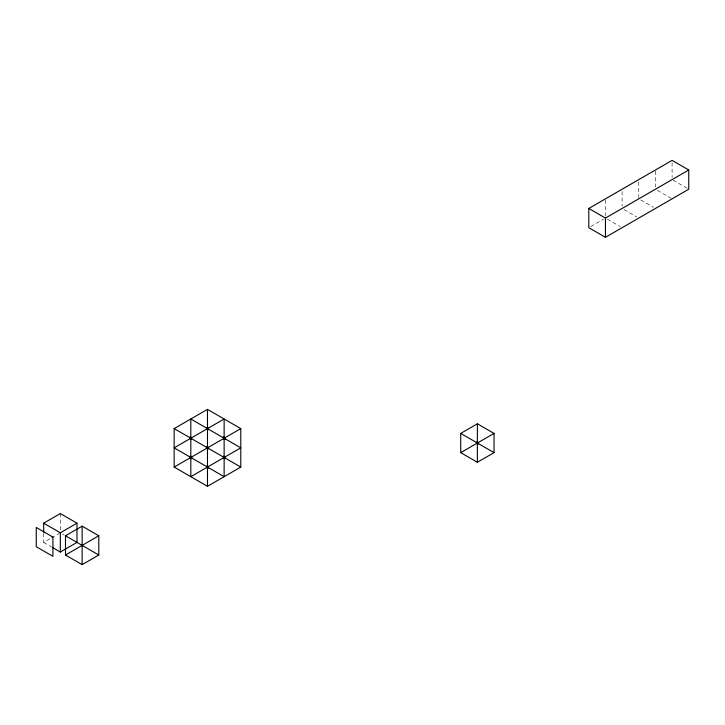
<?xml version="1.0" encoding="UTF-8"?>
<svg xmlns="http://www.w3.org/2000/svg" width="725" height="725" viewBox="0 0 725 725"><rect width="100%" height="100%" fill="white"/><g stroke="black" fill="none" stroke-linecap="round" stroke-linejoin="round"><path stroke-width="0.54" stroke-dasharray="3.62 2.72" d="M43.672 533.364L43.672 542.418L50.523 538.457M51.511 537.896L59.35 533.364M590.757 226.562L603.499 219.204M673.072 180.172L687.771 188.654M657.394 190.349L671.114 198.269M640.737 199.973L653.47 207.323M624.071 209.588L636.813 216.947M607.414 219.204L620.156 226.562M62.287 533.935L64.244 535.068M43.672 542.418L51.511 546.949M672.093 162.627L672.093 177.344M655.436 171.118L655.436 186.959M638.77 181.866L638.77 197.708M622.113 191.482L622.113 206.19M605.457 199.973L605.457 215.814M60.329 513.563L60.329 530.537"/><path stroke-width="1.09" d="M174.154 428.611L207.477 409.371L240.791 428.611L240.791 467.081L207.477 486.321L174.154 467.081L174.154 428.611L224.134 457.466L240.791 447.851L190.82 418.996L190.82 456.333M43.672 532.232L43.672 523.187L60.329 513.563L76.986 523.187L76.986 542.418L60.329 552.042L52.49 547.511M588.8 208.456L672.093 160.37L688.75 169.985L688.75 189.225L605.457 237.311L588.8 227.695L588.8 208.456L605.457 218.071L688.75 169.985M43.672 523.187L60.329 532.803L76.986 523.187M174.154 467.081L189.841 458.028M224.134 456.333L224.134 418.996L174.154 447.851L190.82 457.466L240.791 428.611M65.486 535.775L82.142 526.16L98.799 535.775L98.799 555.015L82.142 564.63L65.486 555.015L65.486 535.775L98.799 555.015M223.155 458.028L190.82 476.697L190.82 457.466M65.486 555.015L98.799 535.775M460.719 433.405L477.376 423.79L494.033 433.405L494.033 452.645L477.376 462.26L460.719 452.645L460.719 433.405L477.376 443.029L494.033 433.405M460.719 452.645L476.397 443.591M478.355 443.591L494.033 452.645M225.113 458.028L240.791 467.081M191.799 458.028L224.134 476.697L224.134 457.466M605.457 218.071L605.457 237.311M477.376 423.79L477.376 462.26M207.477 409.371L207.477 486.321M82.142 526.16L82.142 564.63M60.329 532.803L60.329 552.042M207.722 466.175A1.332 0.77 60 0 1 208.383 467.888A1.332 0.77 60 0 1 207.232 467.997M207.006 467.752A1.332 0.77 60 0 1 207.006 465.867M207.006 429.282A1.332 0.77 60 0 1 206.933 427.406A1.332 0.77 60 0 1 208.401 428.955A1.332 0.77 60 0 1 207.232 429.517M191.065 439.423A1.332 0.77 60 0 1 189.932 438.09A1.332 0.77 60 0 1 190.421 437.012A1.332 0.77 60 0 1 191.636 438.154M223.227 457.221A1.332 0.77 60 0 1 223.971 456.297A1.332 0.77 60 0 1 225.076 457.91A1.332 0.77 60 0 1 224.134 458.553M223.663 458.137A1.332 0.77 60 0 1 223.472 457.847M189.905 457.221A1.332 0.77 60 0 1 190.657 456.297A1.332 0.77 60 0 1 191.753 457.91A1.332 0.77 60 0 1 190.82 458.553M190.349 458.137A1.332 0.77 60 0 1 190.149 457.847M223.227 437.42A1.332 0.77 60 0 1 224.46 437.392A1.332 0.77 60 0 1 224.986 439.178A1.332 0.77 60 0 1 223.663 438.897M476.715 443.41A1.332 0.77 60 0 1 476.905 441.815A1.332 0.77 60 0 1 478.292 443.265A1.332 0.77 60 0 1 477.376 444.117M52.907 537.08L36.25 527.465L36.25 546.704L52.907 556.32L52.907 537.08M206.534 447.307A1.332 0.77 60 0 0 207.948 449.056A1.332 0.77 60 0 0 207.948 447.18A1.332 0.77 60 0 0 206.534 447.307"/></g></svg>
